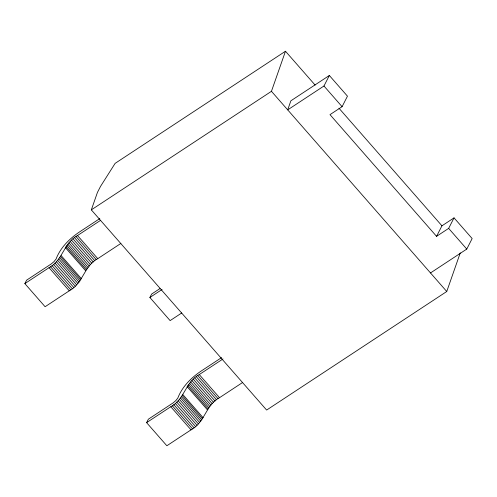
<?xml version="1.0" encoding="UTF-8"?>
<svg xmlns="http://www.w3.org/2000/svg" width="497" height="497" viewBox="0 0 497 497"><rect width="100%" height="100%" fill="white"/><g stroke="black" fill="none" stroke-linecap="round" stroke-linejoin="round"><path stroke-width="0.75" d="M460.272 252.88L446.753 291.503L266.634 410.062L91.33 209.871L97.431 192.445L100.537 186.381L115.13 163.364L285.477 51.234L315.123 85.08M91.33 209.871L271.449 91.311L285.477 51.234M120.858 243.455L97.76 258.657C84.08 265.771 82.956 283.7 69.276 290.813L45.097 306.73L24.85 283.607L26.608 280.171L51.421 263.82L53.962 261.658L56.062 259.043C60.423 247.63 69.356 238.827 79.271 232.099L99.804 218.581M24.85 283.607L49.029 267.69C62.709 260.577 63.833 242.648 77.513 235.535L100.611 220.333M181.697 312.992L170.123 320.615L149.877 297.492L151.635 294.056L159.997 288.552M242.611 382.491L219.512 397.693C205.833 404.806 204.708 422.736 191.028 429.855L166.855 445.766L146.603 422.649L148.361 419.207L173.173 402.856L175.714 400.694L177.814 398.078C182.175 386.666 191.109 377.869 201.024 371.135L221.556 357.616M329.349 75.482L290.869 100.81L287.701 109.868L323.969 86L329.349 75.482L347.465 96.169L342.085 106.687L329.996 114.645L436.565 236.342L448.654 228.384L454.034 217.866L472.15 238.554L466.77 249.072L430.501 272.946M146.603 422.649L170.782 406.732C184.462 399.619 185.586 381.684 199.266 374.57L223.004 358.946M436.565 236.342L441.945 225.824L454.034 217.866M149.877 297.492L162.097 289.447M323.969 86L342.085 106.687M448.654 228.384L466.77 249.072M338.948 108.203L441.945 225.824M271.449 91.311L446.753 291.503M77.513 235.535L97.76 258.657M199.266 374.57L219.512 397.693M76.053 236.541L96.3 259.664M197.812 375.583L218.059 398.7M74.556 237.678L94.803 260.795M196.315 376.714L216.562 399.837M73.059 238.902L93.306 262.025M194.812 377.944L215.058 401.067M71.587 240.2L91.839 263.323M193.345 379.236L213.592 402.359M70.189 241.53L90.442 264.652M191.948 380.572L212.194 403.688M68.897 242.865L89.143 265.988M190.649 381.901L210.896 405.024M67.735 244.164L87.988 267.287M189.494 383.199L209.74 406.322M66.741 245.4L86.994 268.523M188.5 384.442L208.746 407.565M65.939 246.549L86.186 269.666M187.692 385.585L207.939 408.708M65.337 247.568L85.59 270.691M187.096 386.604L207.342 409.727M61.199 255.657L81.446 278.78M182.952 394.693L203.205 417.815M60.603 256.682L80.849 279.805M182.356 395.718L202.608 418.841M59.795 257.825L80.048 280.948M181.554 396.861L201.801 419.984M58.801 259.061L79.048 282.184M180.56 398.103L200.807 421.22M57.646 260.366L77.892 283.489M179.398 399.402L199.645 422.525M56.347 261.695L76.6 284.818M178.106 400.731L198.353 423.854M54.95 263.025L75.202 286.148M176.708 402.067L196.955 425.183M53.483 264.323L73.73 287.446M175.236 403.359L195.489 426.482M51.98 265.553L72.233 288.676M173.739 404.589L193.985 427.712M50.483 266.684L70.736 289.807M172.242 405.72L192.488 428.843M49.029 267.69L69.276 290.813M170.782 406.732L191.028 429.855"/></g></svg>
